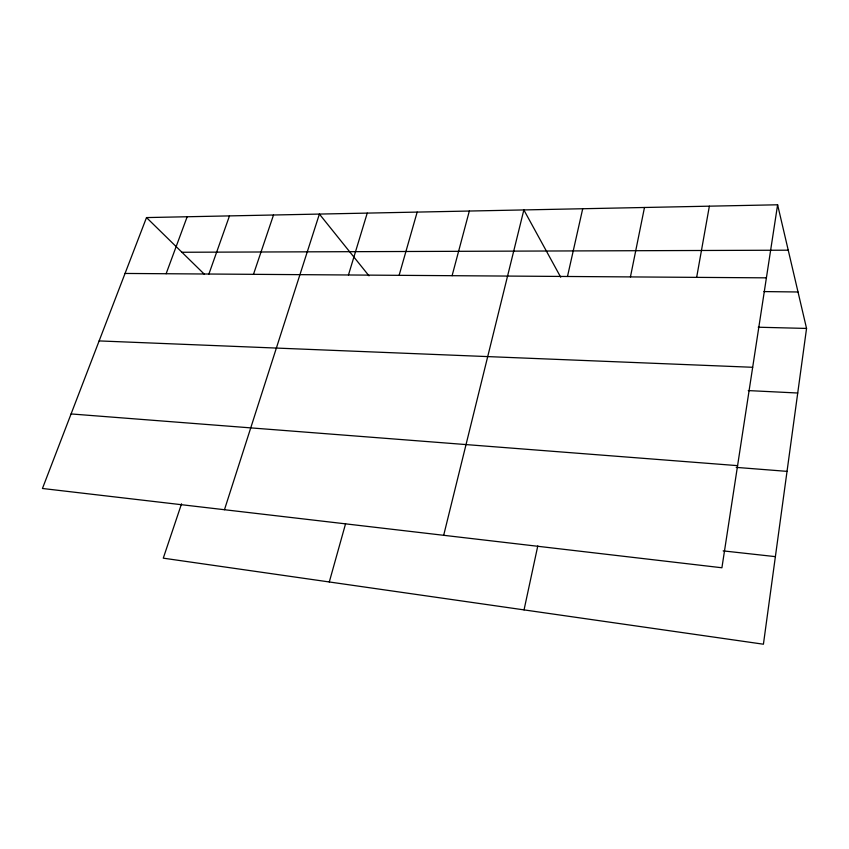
<?xml version="1.0" encoding="UTF-8"?>
<svg xmlns="http://www.w3.org/2000/svg" width="849" height="849" viewBox="0 0 849 849"><rect width="100%" height="100%" fill="white"/><g stroke="black" fill="none" stroke-linecap="round" stroke-linejoin="round"><path stroke-width="1.27" d="M777.61 204.789L721.915 567.769L42.45 488.483L146.506 217.577L777.61 204.789L806.55 328.436L763.421 644.211L163.273 558.164L181.537 503.807M696.658 277.368L709.361 206.18M630.436 276.912L644.476 207.496M524.045 609.89L537.788 545.918M567.482 276.477L582.711 208.737M443.677 535.305L523.854 209.936L560.69 277.177M452.103 275.692L469.327 211.04M329.295 581.968L345.585 523.716M399.115 275.331L417.167 212.091M348.451 274.98L367.235 213.11M224.465 509.718L319.394 214.075L368.986 275.819M253.48 274.333L273.516 214.999M208.907 274.025L229.485 215.89M166.128 273.728L187.173 216.75M181.93 252.259L788.233 250.19M125.047 273.452L766.403 277.846M763.941 291.578L798.018 291.982M758.221 327.215L806.55 328.436M99.131 340.916L752.681 367.288M748.256 390.582L797.731 393.013M71.083 413.941L737.579 465.645M736.221 467.385L787.034 471.365M723.157 550.884L775.381 556.636M146.506 217.577L204.471 274.333"/></g></svg>
